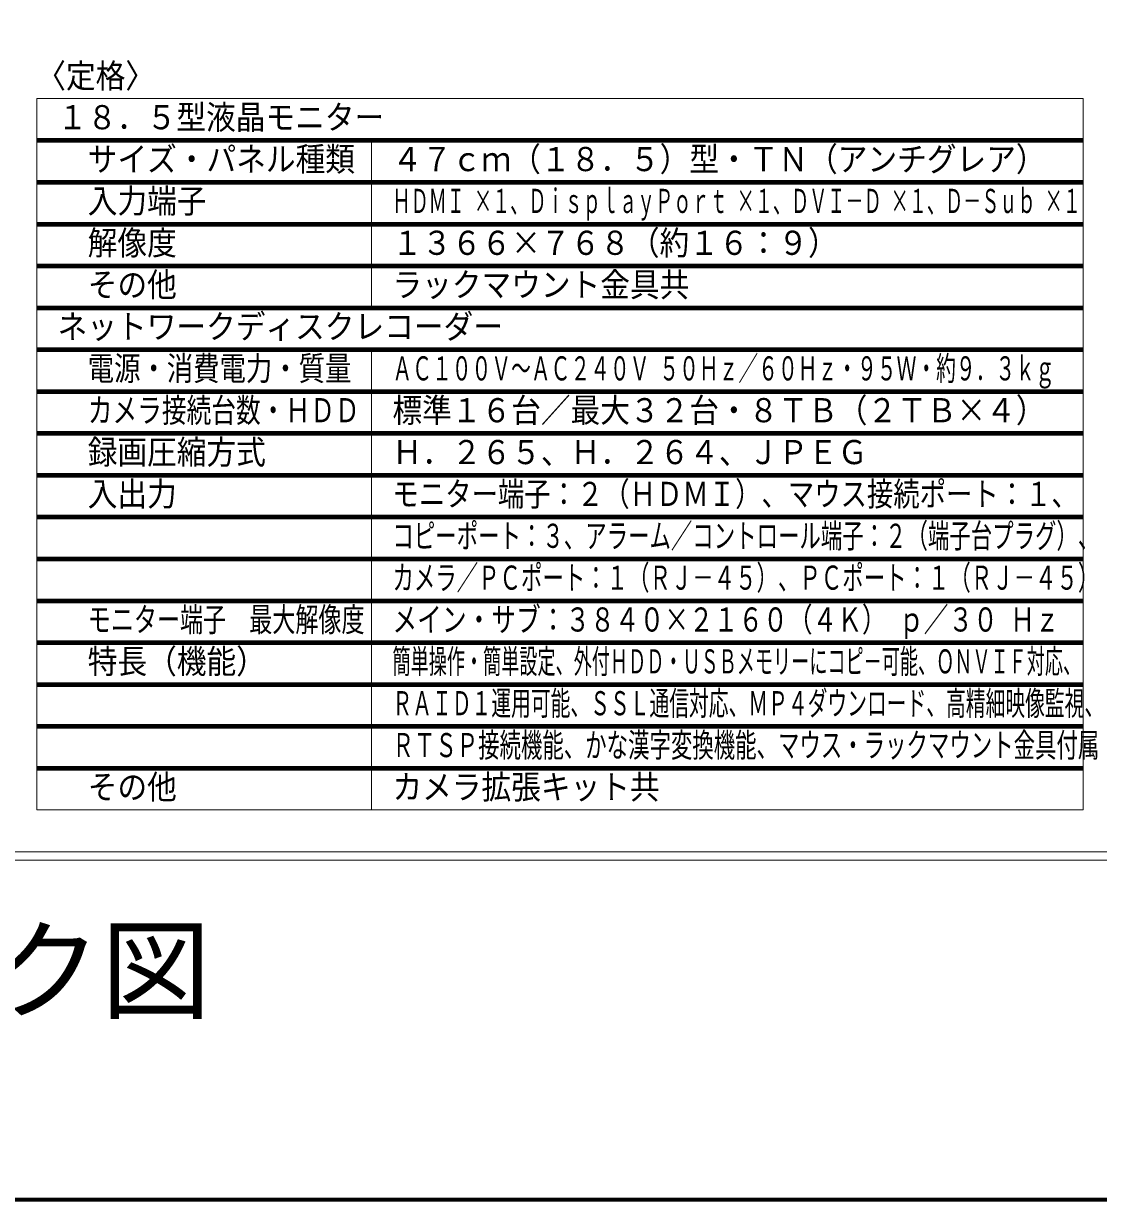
# Model space of a CAD drawing. Units: millimetres on the paper. Extents: x -400 to 400, y -280 to 280.
# Drawn here: x 0.4 to 128.9, y -280 to -139.5 of the extents above; entities that cross this region are included whole.
import ezdxf
from ezdxf.enums import TextEntityAlignment as Align

# ---------------------------------------------------------------- set-up
doc = ezdxf.new("R2010")
doc.units = ezdxf.units.MM
for name, color, linetype, lineweight in [('0-0_0', 1, 'Continuous', 80), ('0-1_F-F_', 7, 'Continuous', 20), ('0-2_Defpoints', 2, 'Continuous', 80), ('0-3_WAKU-M', 7, 'Continuous', 20)]:
    doc.layers.add(name, color=color, linetype=linetype, lineweight=lineweight)
doc.styles.add('ＭＳ ゴシック', font='')
doc.styles.get('ＭＳ ゴシック').set_extended_font_data('MS Gothic')

# ---------------------------------------------------------------- blocks, each defined once
blk = doc.blocks.new('U26')
at = {"layer": '0-0_0', "color": 4, "lineweight": 9}
for q in [(125, 85), (0, 0)]:
    blk.add_line((125, 0), q, dxfattribs=at)
at = {"layer": '0-0_0'}
for p, q in [((0, 80), (125, 80)), ((0, 75), (125, 75)), ((0, 70), (125, 70)), ((0, 65), (125, 65)), ((0, 60), (125, 60)), ((0, 55), (125, 55)), ((0, 50), (125, 50)), ((0, 45), (125, 45)), ((0, 40), (125, 40)), ((0, 35), (125, 35)), ((0, 30), (125, 30)), ((0, 25), (125, 25)), ((0, 20), (125, 20)), ((0, 15), (125, 15)), ((0, 10), (125, 10)), ((0, 5), (125, 5))]:
    blk.add_line(p, q, dxfattribs=at)
at = {"layer": '0-0_0', "color": 4, "lineweight": 9}
blk.add_lwpolyline([(125, 85), (0, 85), (0, 0)], dxfattribs=at)
at = {"layer": '0-2_Defpoints', "style": 'ＭＳ ゴシック', "width": 0.9}
blk.add_text('〈定格〉', height=2.889, dxfattribs=at).set_placement((-0.05, 85.39), align=Align.BOTTOM_LEFT)

msp = doc.modelspace()

# ---------------------------------------------------------------- linework, layer by layer
at = {"layer": '0-0_0', "color": 4, "lineweight": 9}
for p, q in [((42.007, -173.464), (42.007, -153.464)), ((42.007, -233.464), (42.007, -178.464))]:
    msp.add_line(p, q, dxfattribs=at)
at = {"layer": '0-1_F-F_', "color": 134, "lineweight": 70}
msp.add_lwpolyline([(400.007, 280.007), (-399.993, 280.007), (-399.993, -279.993), (400.007, -279.993)], close=True, dxfattribs=at)
at = {"layer": '0-3_WAKU-M', "color": 4, "lineweight": 9}
msp.add_line((-386.993, -238.464), (387.007, -238.464), dxfattribs=at)
msp.add_lwpolyline([(388.007, 242.536), (-387.993, 242.536), (-387.993, -239.464), (388.007, -239.464)], dxfattribs=at)

# ---------------------------------------------------------------- block references
at = {"layer": '0-0_0'}
msp.add_blockref('U26', (2.007, -233.464), dxfattribs=at)

# ---------------------------------------------------------------- texts
at = {"layer": '0-0_0', "color": 6, "style": 'ＭＳ ゴシック'}
msp.add_text('【ＷＪ－ＮＸ３１０／８（～３２ｃｈ）】システム系統図・ラック図', height=9.621, dxfattribs=at).set_placement((-383.993, -260.314), align=Align.BOTTOM_LEFT)
at = {"layer": '0-2_Defpoints', "style": 'ＭＳ ゴシック'}
for s, height, width, p in [('１８．５型液晶モニター', 2.889, 0.9, (4.507, -153.019)), ('サイズ・パネル種類', 2.889, 0.9, (8.107, -158.019)), ('４７ｃｍ（１８．５）型・ＴＮ（アンチグレア）', 2.889, 0.9, (44.507, -158.019)), ('入力端子', 2.889, 0.9, (8.107, -163.019)), ('ＨＤＭＩ ×１、ＤｉｓｐｌａｙＰｏｒｔ ×１、ＤＶＩ－Ｄ ×１、Ｄ－Ｓｕｂ ×１', 2.886, 0.55, (44.507, -163.019)), ('解像度', 2.889, 0.9, (8.107, -168.019)), ('１３６６×７６８（約１６：９）', 2.889, 0.9, (44.507, -168.019)), ('その他', 2.889, 0.9, (8.107, -173.019)), ('ラックマウント金具共', 2.889, 0.9, (44.507, -173.019)), ('ネットワークディスクレコーダー', 2.889, 0.9, (4.507, -178.019)), ('電源・消費電力・質量', 2.886, 0.8, (8.107, -183.019)), ('ＡＣ１００Ｖ～ＡＣ２４０Ｖ ５０Ｈｚ／６０Ｈｚ・９５Ｗ・約９．３ｋｇ', 2.886, 0.6, (44.507, -183.019)), ('カメラ接続台数・ＨＤＤ', 2.886, 0.75, (8.107, -188.019)), ('標準１６台／最大３２台・８ＴＢ（２ＴＢ×４）', 2.889, 0.9, (44.507, -188.019)), ('録画圧縮方式', 2.889, 0.9, (8.107, -193.019)), ('Ｈ．２６５、Ｈ．２６４、ＪＰＥＧ', 2.889, 0.9, (44.507, -193.019)), ('入出力', 2.889, 0.9, (8.107, -198.019)), ('モニター端子：２（ＨＤＭＩ）、マウス接続ポート：１、', 2.886, 0.8, (44.507, -198.019)), ('コピーポート：３、アラーム／コントロール端子：２（端子台プラグ）、', 2.886, 0.65, (44.507, -203.019)), ('カメラ／ＰＣポート：１（ＲＪ－４５）、ＰＣポート：１（ＲＪ－４５）', 2.886, 0.65, (44.507, -208.019)), ('モニター端子\u3000最大解像度', 2.886, 0.7, (8.107, -213.019)), ('メイン・サブ：３８４０×２１６０（４Ｋ） ｐ／３０ Ｈｚ', 2.886, 0.75, (44.507, -213.019)), ('特長（機能）', 2.889, 0.9, (8.107, -218.019)), ('簡単操作・簡単設定、外付ＨＤＤ・ＵＳＢメモリーにコピ－可能、ＯＮＶＩＦ対応、', 2.886, 0.55, (44.507, -218.019)), ('ＲＡＩＤ１運用可能、ＳＳＬ通信対応、ＭＰ４ダウンロード、高精細映像監視、', 2.886, 0.6, (44.507, -223.019)), ('ＲＴＳＰ接続機能、かな漢字変換機能、マウス・ラックマウント金具付属', 2.886, 0.65, (44.507, -228.019)), ('その他', 2.889, 0.9, (8.107, -233.019)), ('カメラ拡張キット共', 2.889, 0.9, (44.507, -233.019))]:
    msp.add_text(s, height=height, dxfattribs=dict(at, width=width)).set_placement(p, align=Align.BOTTOM_LEFT)

doc.saveas('drawing.dxf')
